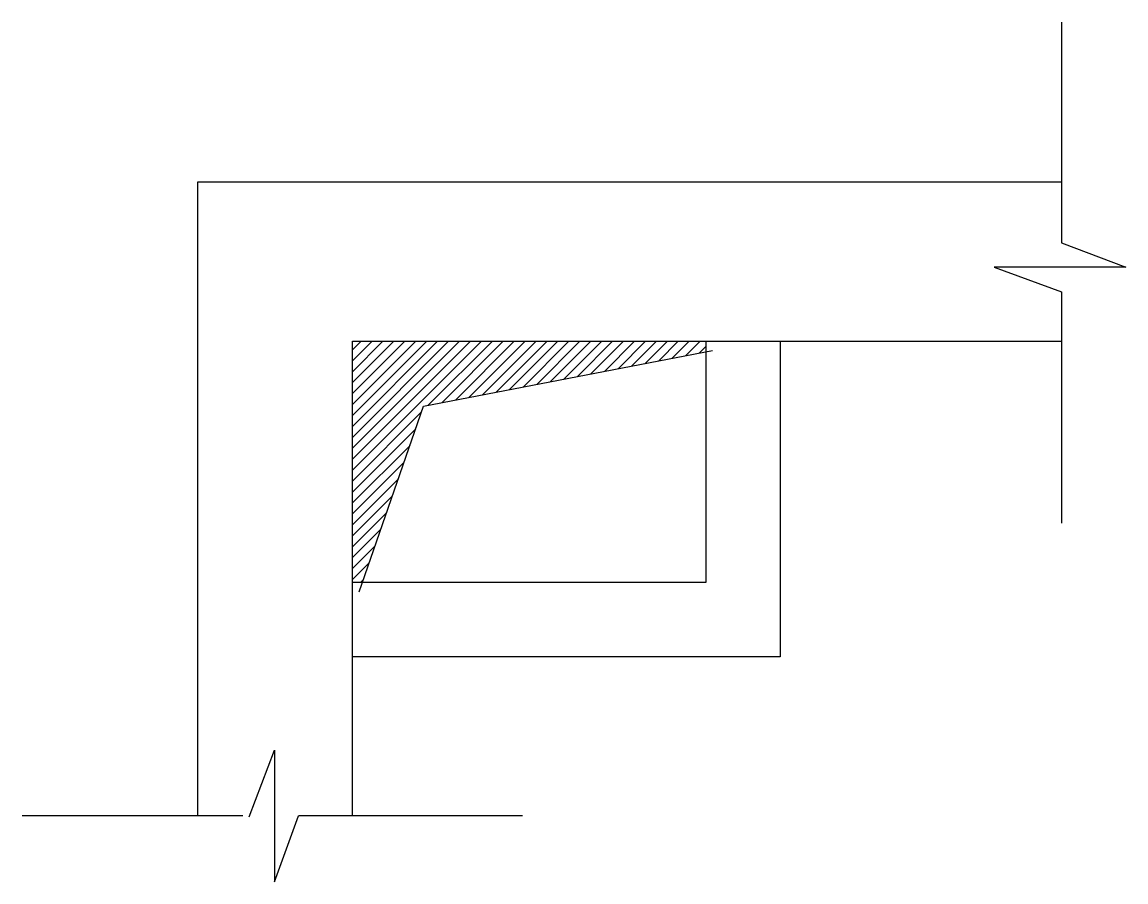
# Model space of a CAD drawing. Header units: metres. Extents: x 13235.2 to 13253, y 18578.5 to 18592.4.
import ezdxf

# ---------------------------------------------------------------- set-up
doc = ezdxf.new("R2010")
doc.units = ezdxf.units.M
doc.layers.add('PUB_DIM', color=90, linetype='Continuous')
doc.layers.add('PUB_TEXT', color=7, linetype='Continuous')

msp = doc.modelspace()

# ---------------------------------------------------------------- hatches: boundary and pattern name
at = {"layer": 'PUB_DIM'}
h = msp.add_hatch(dxfattribs=at)
h.set_pattern_fill('SOLID')
h.paths.add_polyline_path([(13246.21, 18587.08), (13246.21, 18587.25), (13240.5, 18587.25), (13240.5, 18583.35), (13240.66, 18583.35), (13241.65, 18586.2)])

# ---------------------------------------------------------------- linework, layer by layer
for points in [[(13238, 18579.58), (13238, 18589.83), (13251.96, 18589.83)], [(13240.5, 18579.58), (13240.5, 18587.25), (13251.96, 18587.25)]]:
    msp.add_lwpolyline(points)
for p, q in [((13251.96, 18592.41), (13251.96, 18588.84)), ((13251.96, 18588.84), (13253, 18588.45)), ((13250.87, 18588.45), (13251.96, 18588.05)), ((13253, 18588.45), (13250.87, 18588.45)), ((13251.96, 18588.05), (13251.96, 18584.31)), ((13241.65, 18586.2), (13246.32, 18587.1)), ((13240.61, 18583.2), (13241.65, 18586.2)), ((13238.83, 18579.56), (13239.24, 18580.64)), ((13239.24, 18580.64), (13239.24, 18578.51)), ((13238.73, 18579.58), (13235.16, 18579.58)), ((13239.24, 18578.51), (13239.63, 18579.58)), ((13243.25, 18579.58), (13239.63, 18579.58))]:
    msp.add_line(p, q, dxfattribs=at)
at = {"layer": 'PUB_TEXT'}
for points in [[(13247.41, 18587.25), (13247.41, 18582.15), (13240.5, 18582.15)], [(13246.21, 18587.25), (13246.21, 18583.35), (13240.5, 18583.35)]]:
    msp.add_lwpolyline(points, dxfattribs=at)

doc.saveas('drawing.dxf')
